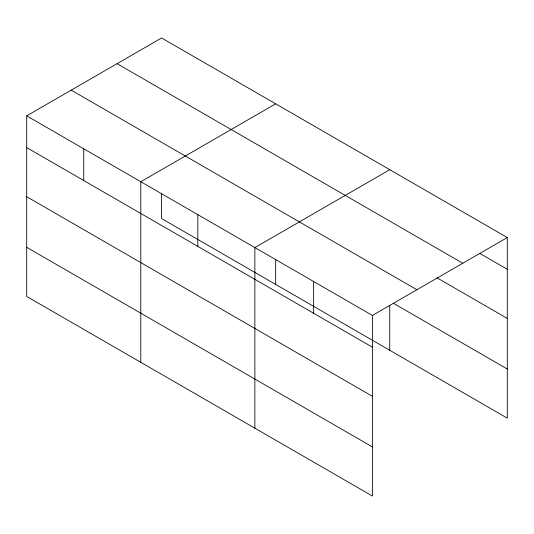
<?xml version="1.0" encoding="UTF-8"?>
<svg xmlns="http://www.w3.org/2000/svg" width="534" height="534" viewBox="0 0 534 534"><rect width="100%" height="100%" fill="white"/><g stroke="black" fill="none" stroke-linecap="round" stroke-linejoin="round"><path stroke-width="0.8" d="M372.398 396.308L372.398 315.44L26.7 115.851L26.7 296.443L372.398 496.033L372.398 396.308L26.7 196.719M161.602 193.582L161.602 218.56L507.3 418.149L507.3 237.557L161.602 37.967L26.7 115.851M275.678 103.83L140.782 181.714L140.782 362.306M389.76 169.699L254.865 247.582L254.865 428.175M372.398 315.44L507.3 237.557M480.066 253.583L507.3 269.303M117.079 63.673L462.784 263.255M437.066 277.874L507.3 318.424M71.216 90.153L416.921 289.742M393.344 303.239L507.3 369.027M26.7 147.598L372.398 347.187M26.7 247.322L372.398 446.911M389.76 305.335L389.76 350.291M313.632 281.511L313.632 313.258M275.678 259.451L275.678 284.422M197.82 214.648L197.82 246.394M83.738 148.786L83.738 180.532"/></g></svg>
